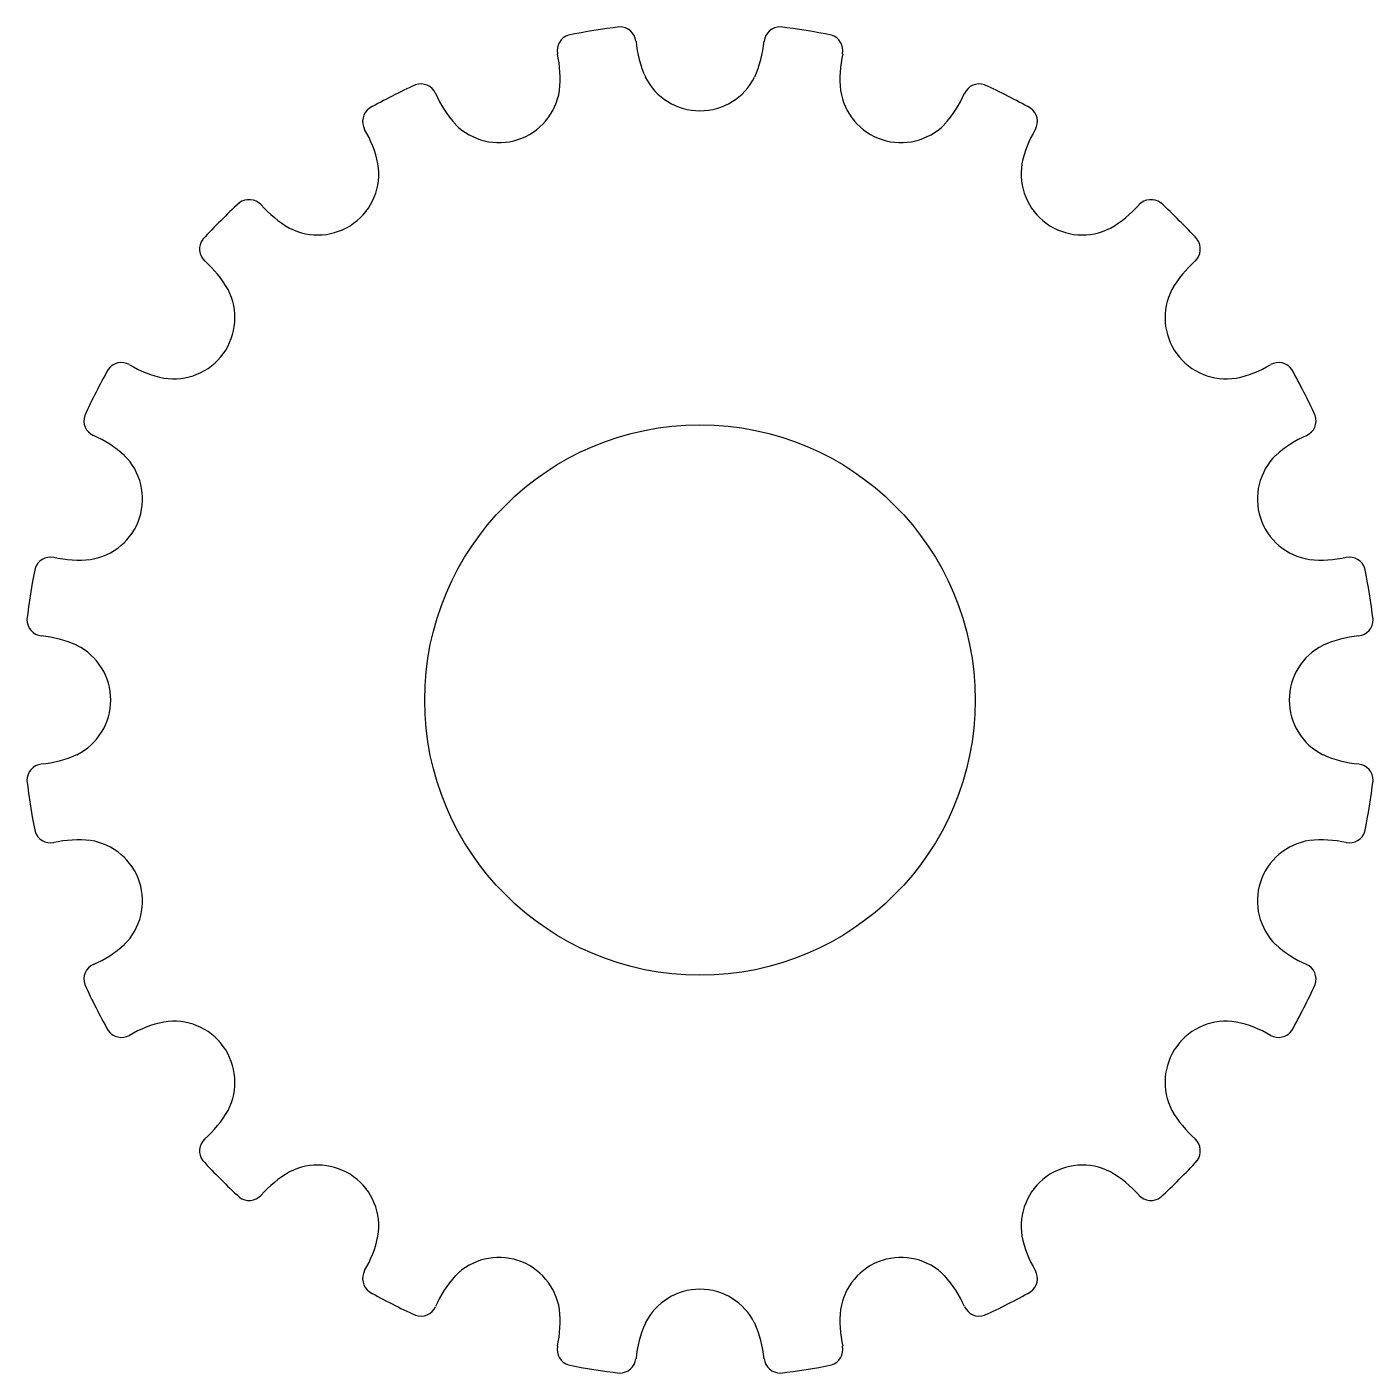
# Model space of a CAD drawing. Header units: millimetres. Extents: x 0.3 to 12.5, y 0.3 to 12.5.
import ezdxf

# ---------------------------------------------------------------- set-up
doc = ezdxf.new("R2010")
doc.units = ezdxf.units.MM

msp = doc.modelspace()

# ---------------------------------------------------------------- linework, layer by layer
msp.add_circle((6.366, 6.366), 2.5)
for centre, radius, start, end in [((6.359, 6.41), 6.112, 96.7965, 101.2035), ((5.636, 12.33), 0.15, 7.4314, 90), ((7.097, 12.33), 0.15, 90, 172.5686), ((6.373, 6.41), 6.112, 78.7965, 83.2035), ((5.218, 12.263), 0.15, 108, -169.4314), ((7.514, 12.263), 0.15, -10.5686, 72), ((4.096, 12.013), 1, -6.377, 12.9012), ((6.781, 12.438), 1, -174.9012, -155.623), ((5.952, 12.438), 1, -24.377, -5.0988), ((8.637, 12.013), 1, 167.0988, -173.623), ((6.366, 12.273), 0.555, -153.4349, -90), ((6.366, 12.273), 0.555, -90, -26.5651), ((6.346, 6.406), 6.112, 114.7965, 119.2035), ((3.829, 11.812), 0.15, 25.4314, 108), ((4.884, 12.269), 1, -156.9012, -137.623), ((4.541, 11.984), 0.555, -72, -8.5651), ((8.192, 11.984), 0.555, -171.4349, -108), ((7.848, 12.269), 1, -42.377, -23.0988), ((8.904, 11.812), 0.15, 72, 154.5686), ((6.387, 6.406), 6.112, 60.7965, 65.2035), ((3.452, 11.62), 0.15, 126, -151.4314), ((9.281, 11.62), 0.15, -28.5686, 54), ((2.462, 11.035), 1, 11.623, 30.9012), ((4.541, 11.984), 0.555, -135.4349, -72), ((8.192, 11.984), 0.555, -108, -44.5651), ((10.27, 11.035), 1, 149.0988, 168.377), ((2.894, 11.145), 0.555, -54, 9.4349), ((9.838, 11.145), 0.555, 170.5651, -126), ((6.335, 6.398), 6.112, 132.7965, 137.2035), ((2.27, 10.761), 0.15, 43.4314, 126), ((10.462, 10.761), 0.15, 54, 136.5686), ((6.398, 6.398), 6.112, 42.7965, 47.2035), ((3.133, 11.522), 1, -138.9012, -119.623), ((9.6, 11.522), 1, -60.377, -41.0988), ((2.894, 11.145), 0.555, -117.4349, -54), ((9.838, 11.145), 0.555, -126, -62.5651), ((1.971, 10.462), 0.15, 144, -133.4314), ((10.761, 10.462), 0.15, -46.5686, 36), ((1.21, 9.6), 1, 29.623, 48.9012), ((11.522, 9.6), 1, 131.0988, 150.377), ((1.587, 9.838), 0.555, -36, 27.4349), ((11.145, 9.838), 0.555, 152.5651, -144), ((1.112, 9.281), 0.15, 61.4314, 144), ((1.587, 9.838), 0.555, -99.4349, -36), ((11.145, 9.838), 0.555, -144, -80.5651), ((11.62, 9.281), 0.15, 36, 118.5686), ((6.326, 6.387), 6.112, 150.7965, 155.2035), ((1.698, 10.27), 1, -120.9012, -101.623), ((11.035, 10.27), 1, -78.377, -59.0988), ((6.406, 6.387), 6.112, 24.7965, 29.2035), ((0.92, 8.904), 0.15, 162, -115.4314), ((11.812, 8.904), 0.15, -64.5686, 18), ((0.464, 7.848), 1, 47.623, 66.9012), ((12.269, 7.848), 1, 113.0988, 132.377), ((0.748, 8.192), 0.555, -18, 45.4349), ((11.984, 8.192), 0.555, 134.5651, -162), ((0.748, 8.192), 0.555, -81.4349, -18), ((11.984, 8.192), 0.555, -162, -98.5651), ((0.469, 7.514), 0.15, 79.4314, 162), ((0.72, 8.637), 1, -102.9012, -83.623), ((12.013, 8.637), 1, -96.377, -77.0988), ((12.263, 7.514), 0.15, 18, 100.5686), ((6.322, 6.373), 6.112, 168.7965, 173.2035), ((6.41, 6.373), 6.112, 6.7965, 11.2035), ((0.403, 7.097), 0.15, 180, -97.4314), ((12.33, 7.097), 0.15, -82.5686, 0), ((0.294, 5.952), 1, 65.623, 84.9012), ((0.459, 6.366), 0.555, 0, 63.4349), ((12.273, 6.366), 0.555, 116.5651, 180), ((12.438, 5.952), 1, 95.0988, 114.377), ((0.459, 6.366), 0.555, -63.4349, 0), ((12.273, 6.366), 0.555, 180, -116.5651), ((0.294, 6.781), 1, -84.9012, -65.623), ((12.438, 6.781), 1, -114.377, -95.0988), ((0.403, 5.636), 0.15, 97.4314, 180), ((12.33, 5.636), 0.15, 0, 82.5686), ((6.322, 6.359), 6.112, -173.2035, -168.7965), ((6.41, 6.359), 6.112, -11.2035, -6.7965), ((0.469, 5.218), 0.15, -162, -79.4314), ((12.263, 5.218), 0.15, -100.5686, -18), ((0.72, 4.096), 1, 83.623, 102.9012), ((0.748, 4.541), 0.555, 18, 81.4349), ((11.984, 4.541), 0.555, 98.5651, 162), ((12.013, 4.096), 1, 77.0988, 96.377), ((0.748, 4.541), 0.555, -45.4349, 18), ((11.984, 4.541), 0.555, 162, -134.5651), ((0.464, 4.884), 1, -66.9012, -47.623), ((12.269, 4.884), 1, -132.377, -113.0988), ((0.92, 3.829), 0.15, 115.4314, -162), ((11.812, 3.829), 0.15, -18, 64.5686), ((6.326, 6.346), 6.112, -155.2035, -150.7965), ((6.406, 6.346), 6.112, -29.2035, -24.7965), ((1.698, 2.462), 1, 101.623, 120.9012), ((1.587, 2.894), 0.555, 36, 99.4349), ((11.145, 2.894), 0.555, 80.5651, 144), ((11.035, 2.462), 1, 59.0988, 78.377), ((1.112, 3.452), 0.15, -144, -61.4314), ((11.62, 3.452), 0.15, -118.5686, -36), ((1.587, 2.894), 0.555, -27.4349, 36), ((11.145, 2.894), 0.555, 144, -152.5651), ((1.21, 3.133), 1, -48.9012, -29.623), ((11.522, 3.133), 1, -150.377, -131.0988), ((1.971, 2.27), 0.15, 133.4314, -144), ((10.761, 2.27), 0.15, -36, 46.5686), ((6.335, 6.335), 6.112, -137.2035, -132.7965), ((3.133, 1.21), 1, 119.623, 138.9012), ((2.894, 1.587), 0.555, 54, 117.4349), ((9.838, 1.587), 0.555, 62.5651, 126), ((9.6, 1.21), 1, 41.0988, 60.377), ((6.398, 6.335), 6.112, -47.2035, -42.7965), ((2.894, 1.587), 0.555, -9.4349, 54), ((9.838, 1.587), 0.555, 126, -170.5651), ((2.27, 1.971), 0.15, -126, -43.4314), ((10.462, 1.971), 0.15, -136.5686, -54), ((2.462, 1.698), 1, -30.9012, -11.623), ((10.27, 1.698), 1, -168.377, -149.0988), ((4.541, 0.748), 0.555, 72, 135.4349), ((4.541, 0.748), 0.555, 8.5651, 72), ((8.192, 0.748), 0.555, 108, 171.4349), ((8.192, 0.748), 0.555, 44.5651, 108), ((3.452, 1.112), 0.15, 151.4314, -126), ((4.884, 0.464), 1, 137.623, 156.9012), ((7.848, 0.464), 1, 23.0988, 42.377), ((9.281, 1.112), 0.15, -54, 28.5686), ((6.346, 6.326), 6.112, -119.2035, -114.7965), ((6.366, 0.459), 0.555, 90, 153.4349), ((6.366, 0.459), 0.555, 26.5651, 90), ((6.387, 6.326), 6.112, -65.2035, -60.7965), ((3.829, 0.92), 0.15, -108, -25.4314), ((8.904, 0.92), 0.15, -154.5686, -72), ((4.096, 0.72), 1, -12.9012, 6.377), ((8.637, 0.72), 1, 173.623, -167.0988), ((6.781, 0.294), 1, 155.623, 174.9012), ((5.952, 0.294), 1, 5.0988, 24.377), ((5.218, 0.469), 0.15, 169.4314, -108), ((7.514, 0.469), 0.15, -72, 10.5686), ((5.636, 0.403), 0.15, -90, -7.4314), ((7.097, 0.403), 0.15, -172.5686, -90), ((6.359, 6.322), 6.112, -101.2035, -96.7965), ((6.373, 6.322), 6.112, -83.2035, -78.7965)]:
    msp.add_arc(centre, radius, start, end)

doc.saveas('drawing.dxf')
